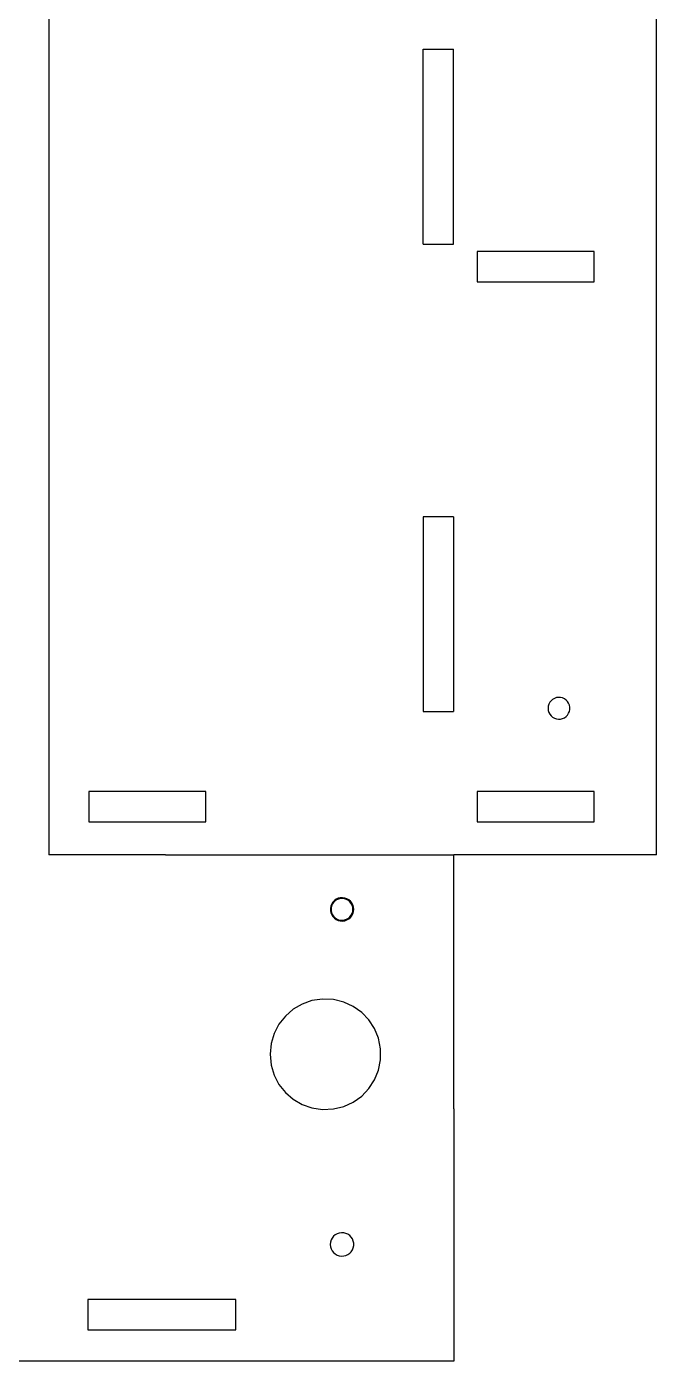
# Model space of a CAD drawing. Header units: metres. Extents: x 1885 to 2636, y 491 to 906.
# Drawn here: x 2390 to 2470.8, y 541.1 to 712.3 of the extents above; entities that cross this region are included whole.
import ezdxf

# ---------------------------------------------------------------- set-up
doc = ezdxf.new("R2010")
doc.units = ezdxf.units.M

msp = doc.modelspace()

# ---------------------------------------------------------------- linework, layer by layer
at = {"layer": 'COMPONENT1'}
for p, q in [((2470.84, 606.06), (2470.84, 719.44)), ((2392.84, 714.44), (2392.84, 606.06)), ((2440.89, 709.44), (2444.79, 709.44)), ((2440.89, 684.44), (2440.89, 709.44)), ((2444.79, 684.44), (2444.79, 709.44)), ((2440.89, 684.44), (2444.79, 684.44)), ((2447.84, 683.49), (2447.84, 679.59)), ((2462.84, 683.49), (2447.84, 683.49)), ((2462.84, 679.59), (2462.84, 683.49)), ((2447.84, 679.59), (2462.84, 679.59)), ((2444.79, 649.44), (2440.89, 649.44)), ((2440.89, 649.44), (2440.89, 624.44)), ((2444.79, 649.44), (2444.79, 624.44)), ((2456.96, 625.14), (2456.94, 624.87)), ((2457.04, 625.4), (2456.96, 625.14)), ((2457.16, 625.63), (2457.04, 625.4)), ((2457.32, 625.83), (2457.16, 625.63)), ((2457.52, 626), (2457.32, 625.83)), ((2457.75, 626.14), (2457.52, 626)), ((2458, 626.23), (2457.75, 626.14)), ((2458.27, 626.27), (2458, 626.23)), ((2458.54, 626.25), (2458.27, 626.27)), ((2458.8, 626.19), (2458.54, 626.25)), ((2459.04, 626.08), (2458.8, 626.19)), ((2459.26, 625.92), (2459.04, 626.08)), ((2459.44, 625.74), (2459.26, 625.92)), ((2459.58, 625.52), (2459.44, 625.74)), ((2459.68, 625.27), (2459.58, 625.52)), ((2459.73, 625.01), (2459.68, 625.27)), ((2440.89, 624.44), (2444.79, 624.44)), ((2456.94, 624.87), (2456.96, 624.59)), ((2456.96, 624.59), (2457.04, 624.34)), ((2457.04, 624.34), (2457.16, 624.1)), ((2457.16, 624.1), (2457.32, 623.9)), ((2457.32, 623.9), (2457.52, 623.73)), ((2457.52, 623.73), (2457.75, 623.6)), ((2457.75, 623.6), (2458, 623.51)), ((2458, 623.51), (2458.27, 623.47)), ((2458.27, 623.47), (2458.54, 623.48)), ((2458.54, 623.48), (2458.8, 623.55)), ((2458.8, 623.55), (2459.04, 623.66)), ((2459.04, 623.66), (2459.26, 623.81)), ((2459.26, 623.81), (2459.44, 624)), ((2459.44, 624), (2459.58, 624.22)), ((2459.58, 624.22), (2459.68, 624.46)), ((2459.68, 624.46), (2459.73, 624.73)), ((2459.73, 624.73), (2459.73, 625.01)), ((2412.99, 614.2), (2397.99, 614.2)), ((2397.99, 614.2), (2397.99, 610.3)), ((2412.99, 610.3), (2412.99, 614.2)), ((2462.84, 614.2), (2447.84, 614.2)), ((2447.84, 614.2), (2447.84, 610.3)), ((2462.84, 610.3), (2462.84, 614.2)), ((2397.99, 610.3), (2412.99, 610.3)), ((2447.84, 610.3), (2462.84, 610.3)), ((2397.84, 606.06), (2392.84, 606.06)), ((2407.84, 606.06), (2397.84, 606.06)), ((2407.84, 606.06), (2444.84, 606.06)), ((2444.83, 573.48), (2444.84, 606.06)), ((2470.84, 606.06), (2444.84, 606.06)), ((2429.05, 599.49), (2428.99, 599.21)), ((2429.16, 599.76), (2429.05, 599.49)), ((2429.14, 599.47), (2429.09, 599.2)), ((2429.24, 599.71), (2429.14, 599.47)), ((2429.31, 599.99), (2429.16, 599.76)), ((2429.39, 599.93), (2429.24, 599.71)), ((2429.5, 600.19), (2429.31, 599.99)), ((2429.57, 600.12), (2429.39, 599.93)), ((2429.73, 600.36), (2429.5, 600.19)), ((2429.78, 600.27), (2429.57, 600.12)), ((2429.98, 600.48), (2429.73, 600.36)), ((2430.02, 600.38), (2429.78, 600.27)), ((2430.26, 600.54), (2429.98, 600.48)), ((2430.28, 600.45), (2430.02, 600.38)), ((2430.56, 600.56), (2430.26, 600.54)), ((2430.55, 600.46), (2430.28, 600.45)), ((2430.82, 600.42), (2430.55, 600.46)), ((2430.85, 600.52), (2430.56, 600.56)), ((2431.07, 600.33), (2430.82, 600.42)), ((2431.12, 600.42), (2430.85, 600.52)), ((2431.3, 600.2), (2431.07, 600.33)), ((2431.36, 600.28), (2431.12, 600.42)), ((2431.5, 600.03), (2431.3, 600.2)), ((2431.57, 600.1), (2431.36, 600.28)), ((2431.66, 599.82), (2431.5, 600.03)), ((2431.74, 599.88), (2431.57, 600.1)), ((2431.78, 599.59), (2431.66, 599.82)), ((2431.87, 599.63), (2431.74, 599.88)), ((2431.86, 599.33), (2431.78, 599.59)), ((2431.96, 599.35), (2431.87, 599.63)), ((2428.99, 599.21), (2428.99, 598.91)), ((2428.99, 598.91), (2429.05, 598.63)), ((2429.05, 598.63), (2429.16, 598.37)), ((2429.09, 599.2), (2429.09, 598.92)), ((2429.09, 598.92), (2429.14, 598.66)), ((2429.14, 598.66), (2429.24, 598.41)), ((2429.16, 598.37), (2429.31, 598.13)), ((2429.24, 598.41), (2429.39, 598.19)), ((2429.31, 598.13), (2429.5, 597.93)), ((2429.39, 598.19), (2429.57, 598)), ((2429.5, 597.93), (2429.73, 597.77)), ((2429.57, 598), (2429.78, 597.85)), ((2429.73, 597.77), (2429.98, 597.65)), ((2429.78, 597.85), (2430.02, 597.74)), ((2430.02, 597.74), (2430.28, 597.68)), ((2430.28, 597.68), (2430.55, 597.66)), ((2430.55, 597.66), (2430.82, 597.7)), ((2430.82, 597.7), (2431.07, 597.79)), ((2430.85, 597.61), (2431.12, 597.7)), ((2431.07, 597.79), (2431.3, 597.92)), ((2431.12, 597.7), (2431.36, 597.84)), ((2431.3, 597.92), (2431.5, 598.09)), ((2431.36, 597.84), (2431.57, 598.03)), ((2431.5, 598.09), (2431.66, 598.3)), ((2431.57, 598.03), (2431.74, 598.24)), ((2431.66, 598.3), (2431.78, 598.53)), ((2431.74, 598.24), (2431.87, 598.49)), ((2431.78, 598.53), (2431.86, 598.79)), ((2431.88, 599.06), (2431.86, 599.33)), ((2431.86, 598.79), (2431.88, 599.06)), ((2431.87, 598.49), (2431.96, 598.77)), ((2431.98, 599.06), (2431.96, 599.35)), ((2431.96, 598.77), (2431.98, 599.06)), ((2429.98, 597.65), (2430.26, 597.58)), ((2430.26, 597.58), (2430.56, 597.56)), ((2430.56, 597.56), (2430.85, 597.61)), ((2427.99, 587.56), (2426.62, 587.35)), ((2429.4, 587.49), (2427.99, 587.56)), ((2430.72, 587.16), (2429.4, 587.49)), ((2424.21, 586.24), (2423.21, 585.37)), ((2425.35, 586.91), (2424.21, 586.24)), ((2426.62, 587.35), (2425.35, 586.91)), ((2431.93, 586.6), (2430.72, 587.16)), ((2433.01, 585.82), (2431.93, 586.6)), ((2433.92, 584.87), (2433.01, 585.82)), ((2422.39, 584.33), (2421.77, 583.15)), ((2423.21, 585.37), (2422.39, 584.33)), ((2434.64, 583.76), (2433.92, 584.87)), ((2421.77, 583.15), (2421.38, 581.86)), ((2435.15, 582.52), (2434.64, 583.76)), ((2435.41, 581.17), (2435.15, 582.52)), ((2421.38, 581.86), (2421.25, 580.47)), ((2435.41, 579.77), (2435.41, 581.17)), ((2421.25, 580.47), (2421.38, 579.08)), ((2421.38, 579.08), (2421.77, 577.79)), ((2435.15, 578.42), (2435.41, 579.77)), ((2421.77, 577.79), (2422.39, 576.61)), ((2433.92, 576.07), (2434.64, 577.18)), ((2434.64, 577.18), (2435.15, 578.42)), ((2422.39, 576.61), (2423.21, 575.57)), ((2423.21, 575.57), (2424.21, 574.7)), ((2433.01, 575.11), (2433.92, 576.07)), ((2424.21, 574.7), (2425.35, 574.03)), ((2425.35, 574.03), (2426.62, 573.58)), ((2429.4, 573.45), (2430.72, 573.78)), ((2430.72, 573.78), (2431.93, 574.34)), ((2431.93, 574.34), (2433.01, 575.11)), ((2426.62, 573.58), (2427.99, 573.38)), ((2427.99, 573.38), (2429.4, 573.45)), ((2444.83, 573.48), (2444.84, 541.07)), ((2429.1, 556.64), (2429.01, 556.36)), ((2429.23, 556.89), (2429.1, 556.64)), ((2429.4, 557.11), (2429.23, 556.89)), ((2429.61, 557.29), (2429.4, 557.11)), ((2429.85, 557.43), (2429.61, 557.29)), ((2430.12, 557.53), (2429.85, 557.43)), ((2430.41, 557.57), (2430.12, 557.53)), ((2430.71, 557.56), (2430.41, 557.57)), ((2430.99, 557.49), (2430.71, 557.56)), ((2431.24, 557.37), (2430.99, 557.49)), ((2431.47, 557.2), (2431.24, 557.37)), ((2431.66, 557), (2431.47, 557.2)), ((2431.81, 556.77), (2431.66, 557)), ((2431.92, 556.5), (2431.81, 556.77)), ((2429.01, 556.36), (2428.98, 556.07)), ((2428.98, 556.07), (2429.01, 555.78)), ((2429.01, 555.78), (2429.1, 555.5)), ((2429.1, 555.5), (2429.23, 555.25)), ((2429.23, 555.25), (2429.4, 555.04)), ((2429.4, 555.04), (2429.61, 554.85)), ((2431.24, 554.78), (2431.47, 554.94)), ((2431.47, 554.94), (2431.66, 555.14)), ((2431.66, 555.14), (2431.81, 555.38)), ((2431.81, 555.38), (2431.92, 555.64)), ((2431.98, 556.22), (2431.92, 556.5)), ((2431.92, 555.64), (2431.98, 555.92)), ((2431.98, 555.92), (2431.98, 556.22)), ((2429.61, 554.85), (2429.85, 554.71)), ((2429.85, 554.71), (2430.12, 554.62)), ((2430.12, 554.62), (2430.41, 554.57)), ((2430.41, 554.57), (2430.71, 554.59)), ((2430.71, 554.59), (2430.99, 554.66)), ((2430.99, 554.66), (2431.24, 554.78)), ((2416.84, 549.02), (2397.84, 549.02)), ((2397.84, 549.02), (2397.84, 545.12)), ((2416.84, 545.12), (2416.84, 549.02)), ((2397.84, 545.12), (2416.84, 545.12)), ((2444.84, 541.07), (2364.84, 541.07))]:
    msp.add_line(p, q, dxfattribs=at)

doc.saveas('drawing.dxf')
